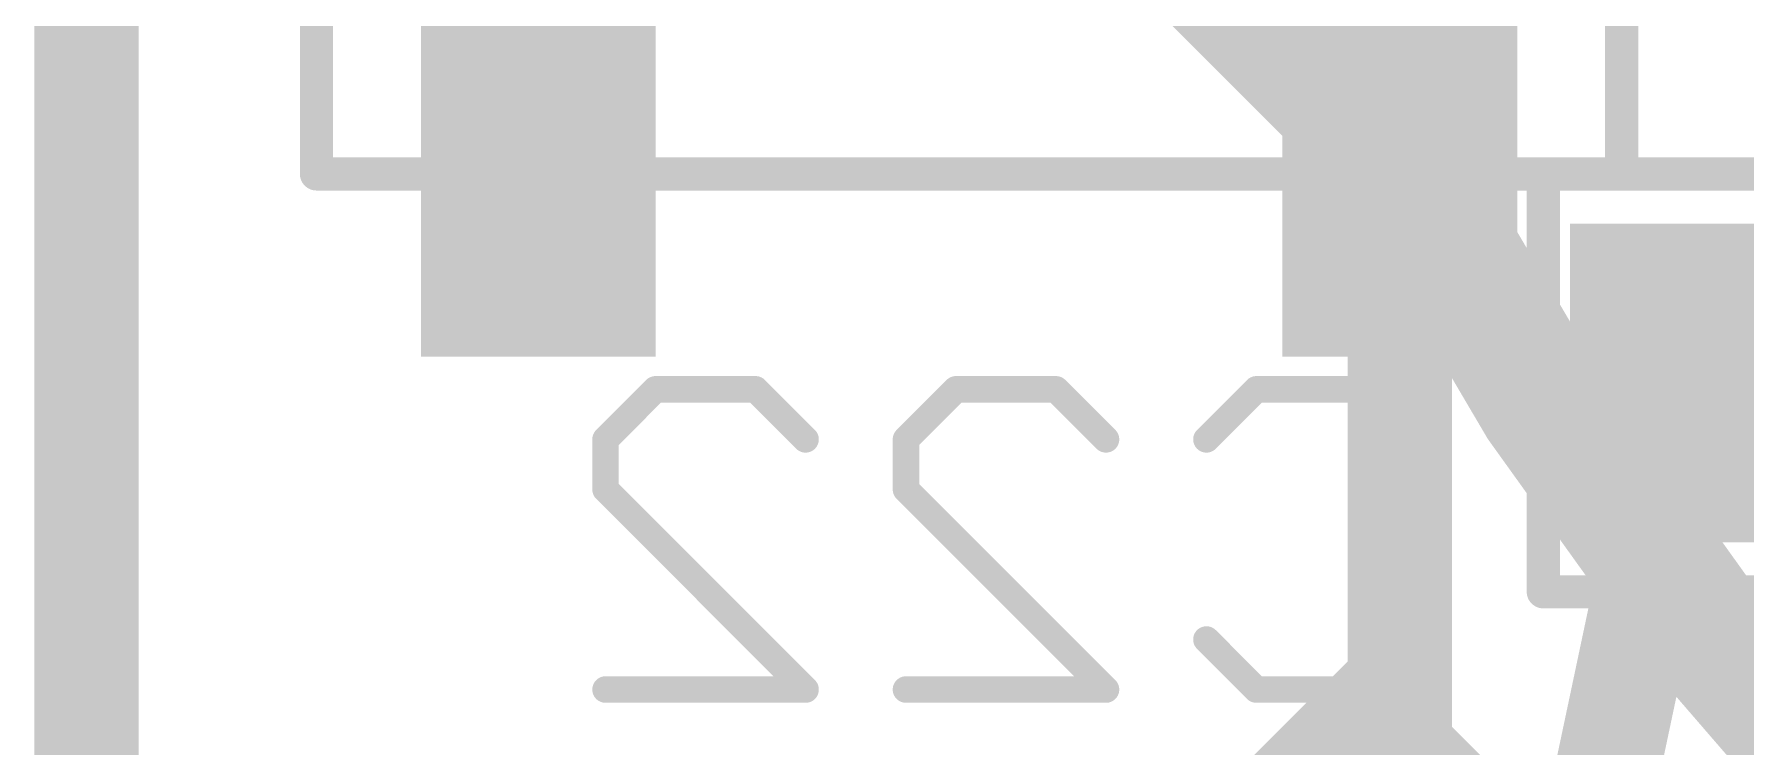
# Model space of a CAD drawing. Extents: x -10.2 to 70.2, y -5.2 to 30.2.
# Drawn here: x -0.08 to 6.48, y 6.31 to 9.03 of the extents above; entities that cross this region are included whole.
import ezdxf

# ---------------------------------------------------------------- set-up
doc = ezdxf.new("R2010")
doc.units = 0
for name, color, linetype in [('1', 22, 'CONTINUOUS'), ('16', 175, 'CONTINUOUS'), ('20', 7, 'CONTINUOUS'), ('21', 253, 'CONTINUOUS'), ('22', 253, 'CONTINUOUS'), ('26', 253, 'CONTINUOUS')]:
    doc.layers.add(name, color=color, linetype=linetype)

# ---------------------------------------------------------------- blocks, each defined once
blk = doc.blocks.new('RECT')
blk.add_solid([(-0.5, -0.5), (0.5, -0.5), (-0.5, 0.5), (0.5, 0.5)])

msp = doc.modelspace()

# ---------------------------------------------------------------- linework, layer by layer
at = {"layer": '1', "const_width": 0.4}
msp.add_lwpolyline([(6.26, 7.7), (5.9, 6)], dxfattribs=at)
at = {"layer": '1', "const_width": 0.2}
msp.add_lwpolyline([(6.3578, 7.6793, 1), (6.1622, 7.7207)], format="xyb", dxfattribs=at)
at = {"layer": '16'}
for points, const_width in [([(5.15, 8.55), (3.5, 10.2)], 0.5), ([(5.15, 8.55), (5.15, 6.55)], 0.4), ([(5.15, 6.55), (4.2, 5.6)], 0.4), ([(5.15, 6.55), (5.15, 6.3)], 0.4), ([(5.65, 5.8), (5.15, 6.3)], 0.4)]:
    msp.add_lwpolyline(points, dxfattribs=dict(at, const_width=const_width))
for points, const_width in [([(5.15, 8.55, 0.2777), (15.7, 2.2)], 0.5), ([(5.2605, 8.6085, 1), (5.0395, 8.4915)], 0.25), ([(5.0616, 8.4616, 1), (5.2384, 8.6384)], 0.25), ([(5.25, 8.55, 1), (5.05, 8.55)], 0.2), ([(5.25, 6.55, 1), (5.05, 6.55)], 0.2), ([(5.2207, 6.4793, 1), (5.0793, 6.6207)], 0.2), ([(5.05, 6.55, 1), (5.25, 6.55)], 0.2), ([(5.2207, 6.3707, 1), (5.0793, 6.2293)], 0.2), ([(5.05, 6.3, 1), (5.25, 6.3)], 0.2)]:
    msp.add_lwpolyline(points, format="xyb", dxfattribs=dict(at, const_width=const_width))
at = {"layer": '20', "const_width": 0.4}
msp.add_lwpolyline([(0.1187, 6.0282), (0.1187, 15.9585)], dxfattribs=at)
at = {"layer": '21', "const_width": 0.0635}
for points in [[(5.7, 8.5318, 1), (5.7, 8.4682)], [(5.7317, 8.5, 1), (5.6683, 8.5)], [(5.7, 6.9318, 1), (5.7, 6.8683)], [(5.6683, 6.9, 1), (5.7317, 6.9)]]:
    msp.add_lwpolyline(points, format="xyb", dxfattribs=at)
at = {"layer": '21', "const_width": 0.127}
for points in [[(5.7, 6.9), (5.7, 8.5)], [(5.7, 8.5), (10.1, 8.5)], [(10.1, 6.9), (5.7, 6.9)]]:
    msp.add_lwpolyline(points, dxfattribs=at)
at = {"layer": '22', "const_width": 0.127}
for points in [[(6, 13.5), (6, 8.5)], [(1, 8.5), (1, 12)], [(6, 8.5), (1, 8.5)]]:
    msp.add_lwpolyline(points, dxfattribs=at)
at = {"layer": '22', "const_width": 0.0635}
for points in [[(1, 8.5318, 1), (1, 8.4682)], [(0.9683, 8.5, 1), (1.0317, 8.5)], [(5.9683, 8.5, 1), (6.0317, 8.5)], [(6, 8.4682, 1), (6, 8.5318)]]:
    msp.add_lwpolyline(points, format="xyb", dxfattribs=at)
at = {"layer": '26', "const_width": 0.1016}
for points in [[(2.1075, 7.4836), (2.299, 7.6752)], [(2.299, 7.6752), (2.6822, 7.6752)], [(2.6822, 7.6752), (2.8737, 7.4836)], [(3.2584, 7.4836), (3.45, 7.6752)], [(3.45, 7.6752), (3.8331, 7.6752)], [(3.8331, 7.6752), (4.0247, 7.4836)], [(4.4094, 7.4836), (4.601, 7.6752)], [(4.601, 7.6752), (4.9841, 7.6752)], [(4.9841, 7.6752), (5.1757, 7.4836)], [(2.1075, 7.2921), (2.1075, 7.4836)], [(3.2584, 7.2921), (3.2584, 7.4836)], [(5.1757, 7.4836), (5.1757, 6.7174)], [(2.8737, 6.5258), (2.1075, 7.2921)], [(4.0247, 6.5258), (3.2584, 7.2921)], [(4.601, 6.5258), (4.4094, 6.7174)], [(5.1757, 6.7174), (4.9841, 6.5258)], [(2.1075, 6.5258), (2.8737, 6.5258)], [(3.2584, 6.5258), (4.0247, 6.5258)], [(4.9841, 6.5258), (4.601, 6.5258)]]:
    msp.add_lwpolyline(points, dxfattribs=at)
at = {"layer": '26', "const_width": 0.0508}
for points in [[(2.299, 7.7006, 1), (2.299, 7.6498)], [(2.317, 7.6572, 1), (2.2811, 7.6931)], [(2.7001, 7.6931, 1), (2.6642, 7.6572)], [(2.6822, 7.6498, 1), (2.6822, 7.7006)], [(3.45, 7.7006, 1), (3.45, 7.6498)], [(3.468, 7.6572, 1), (3.432, 7.6931)], [(3.8511, 7.6931, 1), (3.8152, 7.6572)], [(3.8331, 7.6498, 1), (3.8331, 7.7006)], [(4.601, 7.7006, 1), (4.601, 7.6498)], [(4.6189, 7.6572, 1), (4.583, 7.6931)], [(5.0021, 7.6931, 1), (4.9662, 7.6572)], [(4.9841, 7.6498, 1), (4.9841, 7.7006)], [(2.1329, 7.4836, 1), (2.0821, 7.4836)], [(2.0895, 7.5016, 1), (2.1254, 7.4657)], [(2.8558, 7.4657, 1), (2.8917, 7.5016)], [(3.2838, 7.4836, 1), (3.233, 7.4836)], [(3.2405, 7.5016, 1), (3.2764, 7.4657)], [(4.0067, 7.4657, 1), (4.0427, 7.5016)], [(4.3915, 7.5016, 1), (4.4274, 7.4657)], [(5.2011, 7.4836, 1), (5.1503, 7.4836)], [(5.1577, 7.4657, 1), (5.1936, 7.5016)], [(2.1254, 7.31, 1), (2.0895, 7.2741)], [(2.0821, 7.2921, 1), (2.1329, 7.2921)], [(3.233, 7.2921, 1), (3.2838, 7.2921)], [(3.2764, 7.31, 1), (3.2405, 7.2741)], [(4.4274, 6.7353, 1), (4.3915, 6.6994)], [(5.1936, 6.6994, 1), (5.1577, 6.7353)], [(5.1503, 6.7174, 1), (5.2011, 6.7174)], [(2.1075, 6.5512, 1), (2.1075, 6.5004)], [(2.8558, 6.5078, 1), (2.8917, 6.5438)], [(2.8737, 6.5004, 1), (2.8737, 6.5512)], [(3.2584, 6.5512, 1), (3.2584, 6.5004)], [(4.0067, 6.5078, 1), (4.0427, 6.5438)], [(4.0247, 6.5004, 1), (4.0247, 6.5512)], [(4.601, 6.5512, 1), (4.601, 6.5004)], [(4.583, 6.5078, 1), (4.6189, 6.5438)], [(4.9662, 6.5438, 1), (5.0021, 6.5078)], [(4.9841, 6.5004, 1), (4.9841, 6.5512)]]:
    msp.add_lwpolyline(points, format="xyb", dxfattribs=at)

# ---------------------------------------------------------------- block references
at = {"layer": '1', "xscale": 0.915, "yscale": 1.22, "rotation": 180}
msp.add_blockref('RECT', (6.26, 7.7), dxfattribs=at)
at = {"layer": '16', "xscale": 1.5, "yscale": 0.9, "rotation": 270}
for p in [(1.85, 8.55), (5.15, 8.55)]:
    msp.add_blockref('RECT', p, dxfattribs=at)

doc.saveas('drawing.dxf')
